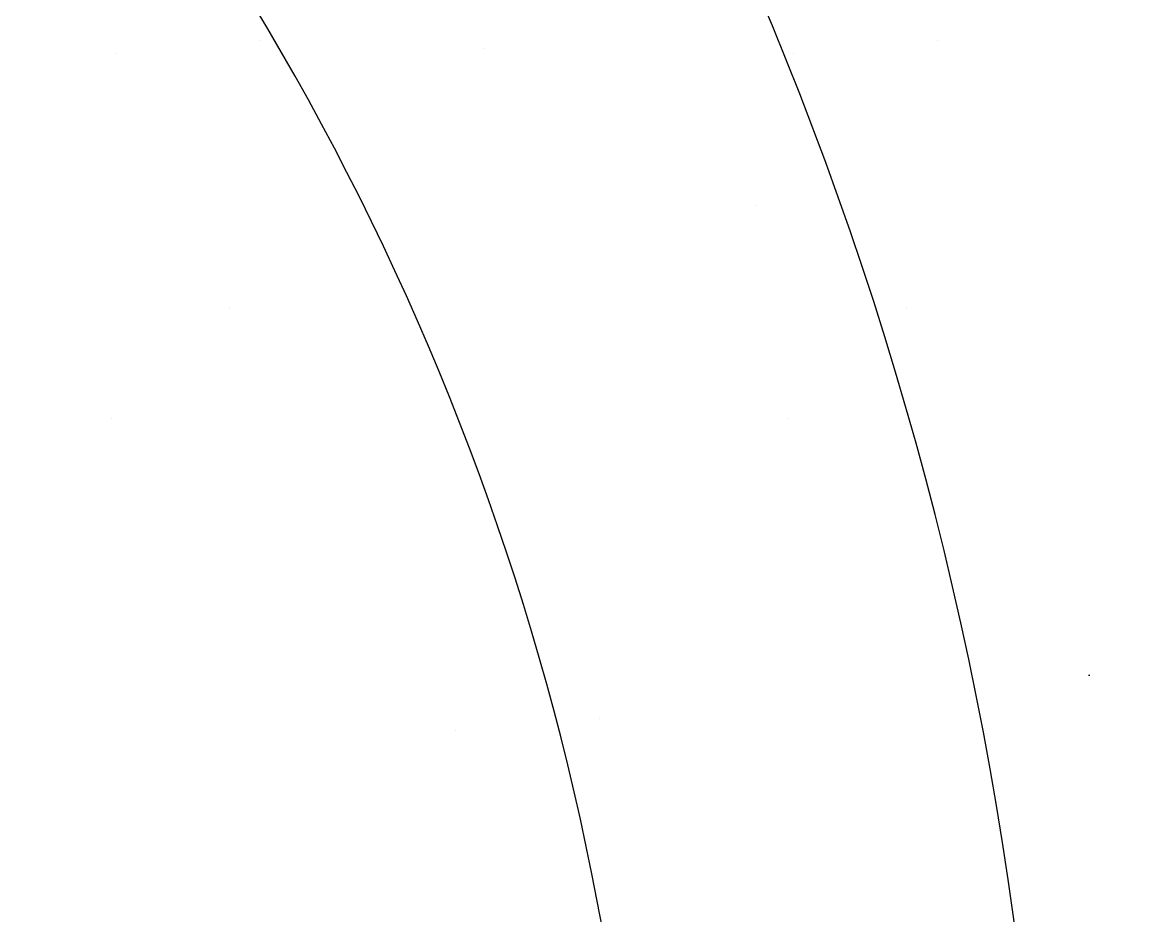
# Model space of a CAD drawing. Header units: inches. Extents: x -31 to 122, y -49 to 49.
# Drawn here: x 0.646 to 1.872, y 0.545 to 1.534 of the extents above; entities that cross this region are included whole.
import ezdxf

# ---------------------------------------------------------------- set-up
doc = ezdxf.new("R2010")
doc.units = ezdxf.units.IN
doc.header["$MEASUREMENT"] = 0

# ---------------------------------------------------------------- blocks, each defined once
blk = doc.blocks.new('HVRF25')
blk.add_circle((0, 0), 22)
blk = doc.blocks.new('HVRF19')
blk.add_circle((0, 0), 16.5)
blk = doc.blocks.new('HVRF13')
blk.add_circle((0, 0), 12)
blk = doc.blocks.new('HVRF37')
blk.add_circle((0, 0), 31)
blk = doc.blocks.new('HVRF31')
blk.add_circle((0, 0), 25)
blk = doc.blocks.new('hvtb22e')
at = {"color": 4}
blk.add_line((1.1577, 1.5058), (1.1577, 1.5058), dxfattribs=at)
blk = doc.blocks.new('hvtbsav2n')
h = blk.add_hatch()
h.set_pattern_fill('DOTS', color=8, scale=25, style=0)
h.paths.add_polyline_path([(21.62, 5), (14.5951, 5, -0.383554), (6.2227, 5), (0, 5), (0, -5), (6.2227, -5, -0.383554), (14.5951, -5), (21.62, -5)])
blk = doc.blocks.new('*X149')
at = {"color": 0}
blk.add_line((4551.5625, 2818.75), (4551.5625, 2818.75), dxfattribs=at)
blk = doc.blocks.new('hvtbsav2')
at = {"color": 8, "rotation": 180}
blk.add_blockref('*X149', (4553.0203, 2820.0818), dxfattribs=at)
blk = doc.blocks.new('hvtbhv1')
h = blk.add_hatch()
h.set_pattern_fill('DOTS', color=8, scale=25, style=0)
h.set_pattern_definition([(0, (-1179.4241, -605.4397), (0.78125, 1.5625), [0, -1.5625])])
h.paths.add_polyline_path([(6.7036, 5), (0, 5), (0, -5), (6.7036, -5, -0.383554), (15.076, -5), (21.62, -5), (21.62, 5), (15.076, 5, -0.383554)])
blk = doc.blocks.new('*X160')
at = {"color": 0}
for p, q in [((5021.625, 2940.75), (5021.625, 2940.75)), ((5022.375, 2940.75), (5022.375, 2940.75))]:
    blk.add_line(p, q, dxfattribs=at)
blk = doc.blocks.new('hvtbeav6n')
at = {"color": 4}
blk.add_blockref('*X160', (-5020.8806, -2939.654), dxfattribs=at)
blk = doc.blocks.new('*X164')
at = {"color": 0}
for p, q in [((5021.625, 2940.75), (5021.625, 2940.75)), ((5022.375, 2940.75), (5022.375, 2940.75))]:
    blk.add_line(p, q, dxfattribs=at)
blk = doc.blocks.new('hvtbeav6')
at = {"color": 4}
blk.add_blockref('*X164', (-5020.8806, -2939.654), dxfattribs=at)
blk = doc.blocks.new('*X166')
at = {"color": 0}
for p, q in [((3681, 30370.5), (3681, 30370.5)), ((3681.75, 30370.5), (3681.75, 30370.5)), ((3681.375, 30369.75), (3681.375, 30369.75))]:
    blk.add_line(p, q, dxfattribs=at)
blk = doc.blocks.new('hvtbeav5n')
at = {"color": 4}
blk.add_blockref('*X166', (-3680.0903, -30368.9862), dxfattribs=at)
blk = doc.blocks.new('*X169')
at = {"color": 0}
for p, q in [((3681, 30370.5), (3681, 30370.5)), ((3681.75, 30370.5), (3681.75, 30370.5)), ((3681.375, 30369.75), (3681.375, 30369.75))]:
    blk.add_line(p, q, dxfattribs=at)
blk = doc.blocks.new('hvtbeav5')
at = {"color": 4}
blk.add_blockref('*X169', (-3680.0903, -30368.9862), dxfattribs=at)
blk = doc.blocks.new('*X172')
at = {"color": 0}
for p, q in [((3688.875, 30422.25), (3688.875, 30422.25)), ((3689.625, 30422.25), (3689.625, 30422.25)), ((3689.25, 30421.5), (3689.25, 30421.5))]:
    blk.add_line(p, q, dxfattribs=at)
blk = doc.blocks.new('hvtbeav4n')
at = {"color": 4}
blk.add_blockref('*X172', (-3688.125, -30420.75), dxfattribs=at)
blk = doc.blocks.new('*X175')
at = {"color": 0}
for p, q in [((3688.875, 30420.75), (3688.875, 30420.75)), ((3689.625, 30420.75), (3689.625, 30420.75))]:
    blk.add_line(p, q, dxfattribs=at)
blk = doc.blocks.new('hvtbeav4')
at = {"color": 4}
blk.add_blockref('*X175', (-3688, -30419.5331), dxfattribs=at)
blk = doc.blocks.new('*X182')
at = {"color": 0}
blk.add_line((4551.5625, 2818.75), (4551.5625, 2818.75), dxfattribs=at)
blk = doc.blocks.new('hvtbeav2n')
at = {"color": 8, "rotation": 180}
blk.add_blockref('*X182', (4553.0203, 2820.0818), dxfattribs=at)
blk = doc.blocks.new('hvtbeav2')
h = blk.add_hatch()
h.set_pattern_fill('DOTS', color=8, scale=25, style=0)
h.paths.add_polyline_path([(21.62, 5), (14.9353, 5, -0.383554), (6.5629, 5), (0, 5), (0, -5), (6.5629, -5, -0.383554), (14.9353, -5), (21.62, -5)])
blk = doc.blocks.new('*X195')
at = {"color": 0}
for p, q in [((5021.625, 2940.75), (5021.625, 2940.75)), ((5022.375, 2940.75), (5022.375, 2940.75))]:
    blk.add_line(p, q, dxfattribs=at)
blk = doc.blocks.new('hvtbsav6n')
at = {"color": 4}
blk.add_blockref('*X195', (-5020.8806, -2939.654), dxfattribs=at)
blk = doc.blocks.new('*X199')
at = {"color": 0}
for p, q in [((5021.625, 2940.75), (5021.625, 2940.75)), ((5022.375, 2940.75), (5022.375, 2940.75))]:
    blk.add_line(p, q, dxfattribs=at)
blk = doc.blocks.new('hvtbsav6')
at = {"color": 4}
blk.add_blockref('*X199', (-5020.8806, -2939.654), dxfattribs=at)
blk = doc.blocks.new('*X201')
at = {"color": 0}
for p, q in [((3681, 30370.5), (3681, 30370.5)), ((3681.75, 30370.5), (3681.75, 30370.5)), ((3681.375, 30369.75), (3681.375, 30369.75))]:
    blk.add_line(p, q, dxfattribs=at)
blk = doc.blocks.new('hvtbsav5n')
at = {"color": 4}
blk.add_blockref('*X201', (-3680.0903, -30368.9862), dxfattribs=at)
blk = doc.blocks.new('*X204')
at = {"color": 0}
for p, q in [((3681, 30370.5), (3681, 30370.5)), ((3681.75, 30370.5), (3681.75, 30370.5)), ((3681.375, 30369.75), (3681.375, 30369.75))]:
    blk.add_line(p, q, dxfattribs=at)
blk = doc.blocks.new('hvtbsav5')
at = {"color": 4}
blk.add_blockref('*X204', (-3680.0903, -30368.9862), dxfattribs=at)
blk = doc.blocks.new('*X207')
at = {"color": 0}
for p, q in [((3688.875, 30420.75), (3688.875, 30420.75)), ((3689.625, 30420.75), (3689.625, 30420.75))]:
    blk.add_line(p, q, dxfattribs=at)
blk = doc.blocks.new('hvtbsav4n')
at = {"color": 4}
blk.add_blockref('*X207', (-3688, -30419.5331), dxfattribs=at)
blk = doc.blocks.new('*X210')
at = {"color": 0}
for p, q in [((3688.875, 30422.25), (3688.875, 30422.25)), ((3689.625, 30422.25), (3689.625, 30422.25)), ((3689.25, 30421.5), (3689.25, 30421.5))]:
    blk.add_line(p, q, dxfattribs=at)
blk = doc.blocks.new('hvtbsav4')
at = {"color": 4}
blk.add_blockref('*X210', (-3688.125, -30420.75), dxfattribs=at)
blk = doc.blocks.new('J12')
blk.add_arc((-3.3294, 0), 6, 284.95707, 75.04293)
blk = doc.blocks.new('J10')
blk.add_arc((-2.7745, 0), 5, 284.9571, 75.0429)
blk = doc.blocks.new('J8')
blk.add_arc((-2.2196, 0), 4, 284.9571, 75.0429)
blk = doc.blocks.new('J6')
blk.add_arc((-1.6647, 0), 3, 284.9571, 75.0429)
blk = doc.blocks.new('J18')
blk.add_arc((-4.9941, 0), 9, 284.95707, 75.04293)
blk = doc.blocks.new('J16')
blk.add_arc((-4.4392, 0), 8, 284.95707, 75.04293)
blk = doc.blocks.new('J14')
blk.add_arc((-3.8843, 0), 7, 284.95707, 75.04293)

msp = doc.modelspace()

# ---------------------------------------------------------------- block references
for name in ['HVRF37', 'HVRF31', 'HVRF25', 'hvtbeav6n', 'hvtbeav6', 'hvtbeav5', 'hvtbsav6n', 'hvtbsav6', 'hvtbsav5n', 'hvtbsav5', 'hvtb22e', 'HVRF19', 'hvtbeav5n', 'HVRF13', 'hvtbeav4', 'hvtbsav4n', 'hvtbsav4', 'hvtbeav4n', 'J18', 'J16', 'J14', 'hvtbsav2n', 'hvtbsav2', 'hvtbeav2', 'J12', 'hvtbhv1', 'hvtbeav2n', 'J10', 'J8', 'J6']:
    msp.add_blockref(name, (0, 0))

doc.saveas('drawing.dxf')
